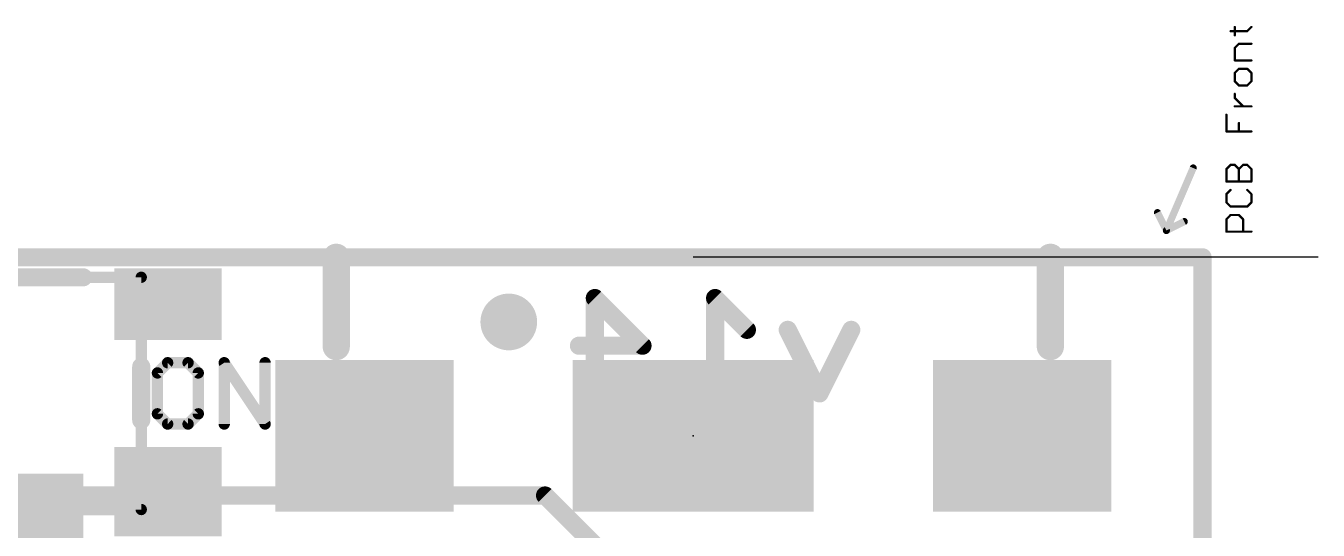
# Model space of a CAD drawing. Extents: x -41 to 66, y -12 to 41.
# Drawn here: x 7.14 to 21.61, y 35.04 to 40.69 of the extents above; entities that cross this region are included whole.
import ezdxf

# ---------------------------------------------------------------- set-up
doc = ezdxf.new("R2010")
doc.units = 0
for name, color, linetype in [('1', 12, 'CONTINUOUS'), ('16', 132, 'CONTINUOUS'), ('18', 110, 'CONTINUOUS'), ('20', 53, 'CONTINUOUS'), ('21', 41, 'CONTINUOUS'), ('23', 53, 'CONTINUOUS'), ('29', 253, 'CONTINUOUS'), ('31', 253, 'CONTINUOUS'), ('51', 53, 'CONTINUOUS')]:
    doc.layers.add(name, color=color, linetype=linetype)

# ---------------------------------------------------------------- blocks, each defined once
blk = doc.blocks.new('RECT')
blk.add_solid([(-0.5, -0.5), (0.5, -0.5), (-0.5, 0.5), (0.5, 0.5)])
blk = doc.blocks.new('ROUNDV')
at = {"const_width": 0.5}
blk.add_lwpolyline([(0, -0.25, 1), (0, 0.25, 1), (0, -0.25)], format="xyb", dxfattribs=at)

msp = doc.modelspace()

# ---------------------------------------------------------------- linework, layer by layer
at = {"layer": '1', "const_width": 0.2032}
for points in [[(0, 38.1), (20.32, 38.1)], [(20.32, 38.1), (20.32, 0)]]:
    msp.add_lwpolyline(points, dxfattribs=at)
at = {"layer": '1', "const_width": 0.1016}
for points in [[(20.3708, 38.1, 1), (20.2692, 38.1)], [(20.32, 38.0492, 1), (20.32, 38.1508)]]:
    msp.add_lwpolyline(points, format="xyb", dxfattribs=at)
at = {"layer": '16', "const_width": 0.2032}
for points in [[(0, 38.1), (20.32, 38.1)], [(20.32, 38.1), (20.32, 0)], [(13.5118, 36.576), (13.5118, 37.6437)], [(13.5118, 37.6437), (14.0457, 37.1099)], [(15.2151, 37.2878), (14.8592, 37.6437)], [(14.8592, 37.6437), (14.8592, 36.576)], [(16.0286, 36.576), (15.6727, 37.2878)], [(16.3845, 37.2878), (16.0286, 36.576)], [(14.0457, 37.1099), (13.3339, 37.1099)], [(15.2151, 36.576), (14.5033, 36.576)], [(12.954, 35.433), (6.223, 35.433)], [(17.653, 30.734), (12.954, 35.433)]]:
    msp.add_lwpolyline(points, dxfattribs=at)
at = {"layer": '16', "const_width": 0.1016}
for points in [[(20.3708, 38.1, 1), (20.2692, 38.1)], [(20.32, 38.0492, 1), (20.32, 38.1508)], [(13.5626, 37.6437, 1), (13.461, 37.6437)], [(13.5478, 37.6796, 1), (13.4759, 37.6078)], [(14.8951, 37.6796, 1), (14.8233, 37.6078)], [(14.91, 37.6437, 1), (14.8084, 37.6437)], [(15.1792, 37.2519, 1), (15.251, 37.3237)], [(15.7181, 37.3105, 1), (15.6273, 37.2651)], [(16.4299, 37.2651, 1), (16.3391, 37.3105)], [(13.3339, 37.1607, 1), (13.3339, 37.0591)], [(14.0457, 37.0591, 1), (14.0457, 37.1607)], [(14.0098, 37.0739, 1), (14.0816, 37.1458)], [(14.5033, 36.6268, 1), (14.5033, 36.5252)], [(15.2151, 36.5252, 1), (15.2151, 36.6268)], [(15.9832, 36.5987, 1), (16.074, 36.5533)], [(15.9832, 36.5533, 1), (16.074, 36.5987)], [(13.461, 36.576, 1), (13.5626, 36.576)], [(14.8084, 36.576, 1), (14.91, 36.576)], [(12.9899, 35.4689, 1), (12.9181, 35.3971)], [(12.954, 35.3822, 1), (12.954, 35.4838)]]:
    msp.add_lwpolyline(points, format="xyb", dxfattribs=at)
at = {"layer": '20', "const_width": 0.2032}
for points in [[(0, 38.1), (20.32, 38.1)], [(20.32, 0), (20.32, 38.1)]]:
    msp.add_lwpolyline(points, dxfattribs=at)
at = {"layer": '20', "const_width": 0.1016}
for points in [[(20.3708, 38.1, 1), (20.2692, 38.1)], [(20.32, 38.0492, 1), (20.32, 38.1508)]]:
    msp.add_lwpolyline(points, format="xyb", dxfattribs=at)
at = {"layer": '21'}
for points, const_width in [([(10.615, 37.1), (10.615, 38.1)], 0.3048), ([(18.615, 37.1), (18.615, 38.1)], 0.3048), ([(7.78, 37.876), (2.38, 37.876)], 0.2032), ([(8.43, 36.876), (8.43, 36.276)], 0.2032), ([(8.7259, 36.9195), (8.6115, 36.8051)], 0.127), ([(8.9547, 36.9195), (8.7259, 36.9195)], 0.127), ([(9.0691, 36.8051), (8.9547, 36.9195)], 0.127), ([(9.3599, 36.2331), (9.3599, 36.9195)], 0.127), ([(9.3599, 36.9195), (9.8175, 36.2331)], 0.127), ([(9.8175, 36.2331), (9.8175, 36.9195)], 0.127), ([(8.6115, 36.8051), (8.6115, 36.3475)], 0.127), ([(9.0691, 36.3475), (9.0691, 36.8051)], 0.127), ([(8.6115, 36.3475), (8.7259, 36.2331)], 0.127), ([(8.9547, 36.2331), (9.0691, 36.3475)], 0.127), ([(8.7259, 36.2331), (8.9547, 36.2331)], 0.127)]:
    msp.add_lwpolyline(points, dxfattribs=dict(at, const_width=const_width))
for points, const_width in [([(10.6912, 38.1, 1), (10.5388, 38.1)], 0.1524), ([(18.6912, 38.1, 1), (18.5388, 38.1)], 0.1524), ([(7.78, 37.8252, 1), (7.78, 37.9268)], 0.1016), ([(10.5388, 37.1, 1), (10.6912, 37.1)], 0.1524), ([(18.5388, 37.1, 1), (18.6912, 37.1)], 0.1524), ([(8.4808, 36.876, 1), (8.3792, 36.876)], 0.1016), ([(8.7259, 36.9512, 1), (8.7259, 36.8877)], 0.0635), ([(8.7483, 36.897, 1), (8.7034, 36.9419)], 0.0635), ([(8.9771, 36.9419, 1), (8.9322, 36.897)], 0.0635), ([(8.9547, 36.8877, 1), (8.9547, 36.9512)], 0.0635), ([(9.3917, 36.9195, 1), (9.3281, 36.9195)], 0.0635), ([(9.3863, 36.9371, 1), (9.3335, 36.9019)], 0.0635), ([(9.8492, 36.9195, 1), (9.7857, 36.9195)], 0.0635), ([(8.6432, 36.8051, 1), (8.5797, 36.8051)], 0.0635), ([(8.589, 36.8275, 1), (8.6339, 36.7826)], 0.0635), ([(9.1008, 36.8051, 1), (9.0373, 36.8051)], 0.0635), ([(9.0466, 36.7826, 1), (9.0915, 36.8275)], 0.0635), ([(8.6339, 36.3699, 1), (8.589, 36.325)], 0.0635), ([(8.5797, 36.3475, 1), (8.6432, 36.3475)], 0.0635), ([(9.0373, 36.3475, 1), (9.1008, 36.3475)], 0.0635), ([(9.0915, 36.325, 1), (9.0466, 36.3699)], 0.0635), ([(8.3792, 36.276, 1), (8.4808, 36.276)], 0.1016), ([(8.7259, 36.2649, 1), (8.7259, 36.2013)], 0.0635), ([(8.7034, 36.2106, 1), (8.7483, 36.2556)], 0.0635), ([(8.9322, 36.2556, 1), (8.9771, 36.2106)], 0.0635), ([(8.9547, 36.2013, 1), (8.9547, 36.2649)], 0.0635), ([(9.3281, 36.2331, 1), (9.3917, 36.2331)], 0.0635), ([(9.7857, 36.2331, 1), (9.8492, 36.2331)], 0.0635), ([(9.7911, 36.2155, 1), (9.8439, 36.2507)], 0.0635)]:
    msp.add_lwpolyline(points, format="xyb", dxfattribs=dict(at, const_width=const_width))
at = {"layer": '23'}
msp.add_point((14.615, 36.1), dxfattribs=at)
at = {"layer": '51'}
msp.add_line((21.615, 38.1), (14.615, 38.1), dxfattribs=at)
for points, const_width in [([(20.687, 40.6788, 1), (20.6743, 40.6788)], 0.0127), ([(20.8716, 40.6743, 1), (20.8626, 40.6833)], 0.0127), ([(20.6341, 40.6385, 1), (20.6341, 40.6258)], 0.0127), ([(20.6743, 40.5856, 1), (20.687, 40.5856)], 0.0127), ([(20.816, 40.6367, 1), (20.825, 40.6277)], 0.0127), ([(20.8205, 40.6258, 1), (20.8205, 40.6385)], 0.0127), ([(20.687, 40.4447, 1), (20.6743, 40.4447)], 0.0127), ([(20.6762, 40.4492, 1), (20.6852, 40.4403)], 0.0127), ([(20.7273, 40.4977, 1), (20.7273, 40.485)], 0.0127), ([(20.7318, 40.4869, 1), (20.7228, 40.4958)], 0.0127), ([(20.8671, 40.485, 1), (20.8671, 40.4977)], 0.0127), ([(20.6743, 40.3049, 1), (20.687, 40.3049)], 0.0127), ([(20.6807, 40.3113, 1), (20.6807, 40.2986)], 0.0127), ([(20.8671, 40.2986, 1), (20.8671, 40.3113)], 0.0127), ([(20.687, 40.1641, 1), (20.6743, 40.1641)], 0.0127), ([(20.6762, 40.1686, 1), (20.6852, 40.1596)], 0.0127), ([(20.7273, 40.217, 1), (20.7273, 40.2043)], 0.0127), ([(20.7318, 40.2062, 1), (20.7228, 40.2152)], 0.0127), ([(20.825, 40.2152, 1), (20.816, 40.2062)], 0.0127), ([(20.8205, 40.2043, 1), (20.8205, 40.217)], 0.0127), ([(20.8735, 40.1641, 1), (20.8607, 40.1641)], 0.0127), ([(20.8626, 40.1596, 1), (20.8716, 40.1686)], 0.0127), ([(20.6743, 40.0709, 1), (20.687, 40.0709)], 0.0127), ([(20.6852, 40.0754, 1), (20.6762, 40.0664)], 0.0127), ([(20.7273, 40.0306, 1), (20.7273, 40.0179)], 0.0127), ([(20.7228, 40.0198, 1), (20.7318, 40.0288)], 0.0127), ([(20.816, 40.0288, 1), (20.825, 40.0198)], 0.0127), ([(20.8205, 40.0179, 1), (20.8205, 40.0306)], 0.0127), ([(20.8607, 40.0709, 1), (20.8735, 40.0709)], 0.0127), ([(20.8716, 40.0664, 1), (20.8626, 40.0754)], 0.0127), ([(20.687, 39.9302, 1), (20.6743, 39.9302)], 0.0127), ([(20.6743, 39.8836, 1), (20.687, 39.8836)], 0.0127), ([(20.6852, 39.8881, 1), (20.6762, 39.8791)], 0.0127), ([(20.5938, 39.6962, 1), (20.5811, 39.6962)], 0.0127), ([(20.6807, 39.7967, 1), (20.6807, 39.784)], 0.0127), ([(20.7694, 39.7859, 1), (20.7784, 39.7949)], 0.0127), ([(20.8671, 39.784, 1), (20.8671, 39.7967)], 0.0127), ([(20.7336, 39.603, 1), (20.7209, 39.603)], 0.0127), ([(20.5811, 39.5097, 1), (20.5938, 39.5097)], 0.0127), ([(20.5875, 39.5161, 1), (20.5875, 39.5034)], 0.0127), ([(20.7209, 39.5097, 1), (20.7336, 39.5097)], 0.0127), ([(20.8671, 39.5034, 1), (20.8671, 39.5161)], 0.0127), ([(20.2334, 39.0921, 1), (20.1966, 39.1079)], 0.04), ([(20.5938, 39.0883, 1), (20.5811, 39.0883)], 0.0127), ([(20.583, 39.0927, 1), (20.592, 39.0838)], 0.0127), ([(20.6341, 39.1412, 1), (20.6341, 39.1285)], 0.0127), ([(20.6386, 39.1304, 1), (20.6296, 39.1393)], 0.0127), ([(20.6852, 39.1393, 1), (20.6762, 39.1304)], 0.0127), ([(20.6807, 39.1285, 1), (20.6807, 39.1412)], 0.0127), ([(20.7336, 39.0883, 1), (20.7209, 39.0883)], 0.0127), ([(20.7228, 39.0927, 1), (20.7318, 39.0838)], 0.0127), ([(20.7228, 39.0838, 1), (20.7318, 39.0927)], 0.0127), ([(20.7739, 39.1412, 1), (20.7739, 39.1285)], 0.0127), ([(20.7784, 39.1304, 1), (20.7694, 39.1393)], 0.0127), ([(20.825, 39.1393, 1), (20.816, 39.1304)], 0.0127), ([(20.8205, 39.1285, 1), (20.8205, 39.1412)], 0.0127), ([(20.8735, 39.0883, 1), (20.8607, 39.0883)], 0.0127), ([(20.8626, 39.0838, 1), (20.8716, 39.0927)], 0.0127), ([(20.5811, 38.9484, 1), (20.5938, 38.9484)], 0.0127), ([(20.5875, 38.9548, 1), (20.5875, 38.9421)], 0.0127), ([(20.7209, 38.9484, 1), (20.7336, 38.9484)], 0.0127), ([(20.8607, 38.9484, 1), (20.8735, 38.9484)], 0.0127), ([(20.8671, 38.9421, 1), (20.8671, 38.9548)], 0.0127), ([(20.5938, 38.8076, 1), (20.5811, 38.8076)], 0.0127), ([(20.583, 38.8121, 1), (20.592, 38.8031)], 0.0127), ([(20.6386, 38.8497, 1), (20.6296, 38.8587)], 0.0127), ([(20.825, 38.8587, 1), (20.816, 38.8497)], 0.0127), ([(20.8735, 38.8076, 1), (20.8607, 38.8076)], 0.0127), ([(20.8626, 38.8031, 1), (20.8716, 38.8121)], 0.0127), ([(20.5811, 38.7144, 1), (20.5938, 38.7144)], 0.0127), ([(20.592, 38.7189, 1), (20.583, 38.7099)], 0.0127), ([(20.6341, 38.6741, 1), (20.6341, 38.6614)], 0.0127), ([(20.6296, 38.6633, 1), (20.6386, 38.6723)], 0.0127), ([(20.816, 38.6723, 1), (20.825, 38.6633)], 0.0127), ([(20.8205, 38.6614, 1), (20.8205, 38.6741)], 0.0127), ([(20.8607, 38.7144, 1), (20.8735, 38.7144)], 0.0127), ([(20.8716, 38.7099, 1), (20.8626, 38.7189)], 0.0127), ([(19.8329, 38.6089, 1), (19.7971, 38.5911)], 0.04), ([(20.1239, 38.4821, 1), (20.1061, 38.5179)], 0.04), ([(20.5938, 38.5269, 1), (20.5811, 38.5269)], 0.0127), ([(20.583, 38.5314, 1), (20.592, 38.5225)], 0.0127), ([(20.6341, 38.5799, 1), (20.6341, 38.5672)], 0.0127), ([(20.6386, 38.5691, 1), (20.6296, 38.578)], 0.0127), ([(20.7318, 38.578, 1), (20.7228, 38.5691)], 0.0127), ([(20.7273, 38.5672, 1), (20.7273, 38.5799)], 0.0127), ([(20.7802, 38.5269, 1), (20.7675, 38.5269)], 0.0127), ([(20.7694, 38.5225, 1), (20.7784, 38.5314)], 0.0127), ([(19.9061, 38.4179, 1), (19.9239, 38.3821)], 0.04), ([(19.8966, 38.4079, 1), (19.9334, 38.3921)], 0.04), ([(19.8971, 38.3911, 1), (19.9329, 38.4089)], 0.04), ([(20.5811, 38.3871, 1), (20.5938, 38.3871)], 0.0127), ([(20.5875, 38.3935, 1), (20.5875, 38.3808)], 0.0127), ([(20.7675, 38.3871, 1), (20.7802, 38.3871)], 0.0127), ([(20.8671, 38.3808, 1), (20.8671, 38.3935)], 0.0127), ([(8.4618, 37.876, 1), (8.3982, 37.876)], 0.0635), ([(8.43, 37.8443, 1), (8.43, 37.9078)], 0.0635), ([(8.43, 35.2443, 1), (8.43, 35.3078)], 0.0635), ([(8.3982, 35.276, 1), (8.4618, 35.276)], 0.0635)]:
    msp.add_lwpolyline(points, format="xyb", dxfattribs=dict(at, const_width=const_width))
for points, const_width in [([(20.6807, 40.5856), (20.6807, 40.6788)], 0.0254), ([(20.8205, 40.6322), (20.8671, 40.6788)], 0.0254), ([(20.6341, 40.6322), (20.8205, 40.6322)], 0.0254), ([(20.6807, 40.4447), (20.7273, 40.4914)], 0.0254), ([(20.6807, 40.3049), (20.6807, 40.4447)], 0.0254), ([(20.7273, 40.4914), (20.8671, 40.4914)], 0.0254), ([(20.8671, 40.3049), (20.6807, 40.3049)], 0.0254), ([(20.7273, 40.2107), (20.6807, 40.1641)], 0.0254), ([(20.6807, 40.1641), (20.6807, 40.0709)], 0.0254), ([(20.8205, 40.2107), (20.7273, 40.2107)], 0.0254), ([(20.8671, 40.1641), (20.8205, 40.2107)], 0.0254), ([(20.8671, 40.0709), (20.8671, 40.1641)], 0.0254), ([(20.6807, 40.0709), (20.7273, 40.0243)], 0.0254), ([(20.7273, 40.0243), (20.8205, 40.0243)], 0.0254), ([(20.8205, 40.0243), (20.8671, 40.0709)], 0.0254), ([(20.6807, 39.8836), (20.6807, 39.9302)], 0.0254), ([(20.7739, 39.7904), (20.6807, 39.8836)], 0.0254), ([(20.5875, 39.5097), (20.5875, 39.6962)], 0.0254), ([(20.8671, 39.7904), (20.6807, 39.7904)], 0.0254), ([(20.7273, 39.5097), (20.7273, 39.603)], 0.0254), ([(20.8671, 39.5097), (20.5875, 39.5097)], 0.0254), ([(20.215, 39.1), (19.915, 38.4)], 0.08), ([(20.5875, 39.0883), (20.6341, 39.1349)], 0.0254), ([(20.5875, 38.9484), (20.5875, 39.0883)], 0.0254), ([(20.6341, 39.1349), (20.6807, 39.1349)], 0.0254), ([(20.6807, 39.1349), (20.7273, 39.0883)], 0.0254), ([(20.7273, 39.0883), (20.7739, 39.1349)], 0.0254), ([(20.7273, 38.9484), (20.7273, 39.0883)], 0.0254), ([(20.7739, 39.1349), (20.8205, 39.1349)], 0.0254), ([(20.8205, 39.1349), (20.8671, 39.0883)], 0.0254), ([(20.8671, 39.0883), (20.8671, 38.9484)], 0.0254), ([(20.8671, 38.9484), (20.5875, 38.9484)], 0.0254), ([(20.6341, 38.8542), (20.5875, 38.8076)], 0.0254), ([(20.5875, 38.8076), (20.5875, 38.7144)], 0.0254), ([(20.8671, 38.8076), (20.8205, 38.8542)], 0.0254), ([(20.8671, 38.7144), (20.8671, 38.8076)], 0.0254), ([(20.5875, 38.7144), (20.6341, 38.6678)], 0.0254), ([(20.6341, 38.6678), (20.8205, 38.6678)], 0.0254), ([(20.8205, 38.6678), (20.8671, 38.7144)], 0.0254), ([(19.915, 38.4), (19.815, 38.6)], 0.08), ([(19.915, 38.4), (20.115, 38.5)], 0.08), ([(20.5875, 38.5269), (20.6341, 38.5736)], 0.0254), ([(20.5875, 38.3871), (20.5875, 38.5269)], 0.0254), ([(20.6341, 38.5736), (20.7273, 38.5736)], 0.0254), ([(20.7273, 38.5736), (20.7739, 38.5269)], 0.0254), ([(20.7739, 38.5269), (20.7739, 38.3871)], 0.0254), ([(20.8671, 38.3871), (20.5875, 38.3871)], 0.0254), ([(8.43, 37.876), (4.98, 37.876)], 0.127), ([(8.43, 35.276), (8.43, 37.876)], 0.127), ([(1.73, 35.276), (8.43, 35.276)], 0.127)]:
    msp.add_lwpolyline(points, dxfattribs=dict(at, const_width=const_width))

# ---------------------------------------------------------------- block references
at = {"layer": '1'}
for p, yscale in [((8.73, 37.576), 0.6), ((8.73, 35.476), 0.8)]:
    msp.add_blockref('RECT', p, dxfattribs=dict(at, yscale=yscale))
at = {"layer": '1', "yscale": 1.5}
for p, xscale in [((10.93, 36.1), 1.8), ((14.615, 36.1), 2.5), ((18.3, 36.1), 1.8)]:
    msp.add_blockref('RECT', p, dxfattribs=dict(at, xscale=xscale))
at = {"layer": '1', "xscale": 0.7, "yscale": 1.5, "rotation": 180}
msp.add_blockref('RECT', (7.33, 34.826), dxfattribs=at)
at = {"layer": '18'}
for p, xscale, yscale in [((12.5476, 37.3761), 0.635, 0.635), ((12.5476, 37.3761), 0.635, 0.635), ((10.9093, 36.1188), 0.508, 0.508), ((10.9093, 36.1188), 0.508, 0.508), ((18.3134, 36.1315), 0.508, 0.508), ((18.3134, 36.1315), 0.508, 0.508)]:
    msp.add_blockref('ROUNDV', p, dxfattribs=dict(at, xscale=xscale, yscale=yscale))
at = {"layer": '29', "xscale": 1.2032}
for p, yscale in [((8.73, 37.576), 0.8032), ((8.73, 35.476), 1.0032)]:
    msp.add_blockref('RECT', p, dxfattribs=dict(at, yscale=yscale))
at = {"layer": '29'}
for p, xscale, yscale, rotation in [((10.931, 36.1), 1.7, 2, 270), ((14.615, 36.1), 1.7, 2.7, 270), ((18.299, 36.1), 1.7, 2, 270), ((7.33, 34.826), 0.9032, 1.7032, 180)]:
    msp.add_blockref('RECT', p, dxfattribs=dict(at, xscale=xscale, yscale=yscale, rotation=rotation))
at = {"layer": '31'}
for p, yscale in [((8.73, 37.576), 0.6), ((8.73, 35.476), 0.8)]:
    msp.add_blockref('RECT', p, dxfattribs=dict(at, yscale=yscale))
for p, xscale, yscale, rotation in [((10.931, 36.1), 1.5, 1.8, 270), ((18.299, 36.1), 1.5, 1.8, 270), ((14.615, 36.1), 0.7, 1.5, 270), ((7.33, 34.826), 0.7, 1.5, 180)]:
    msp.add_blockref('RECT', p, dxfattribs=dict(at, xscale=xscale, yscale=yscale, rotation=rotation))

doc.saveas('drawing.dxf')
